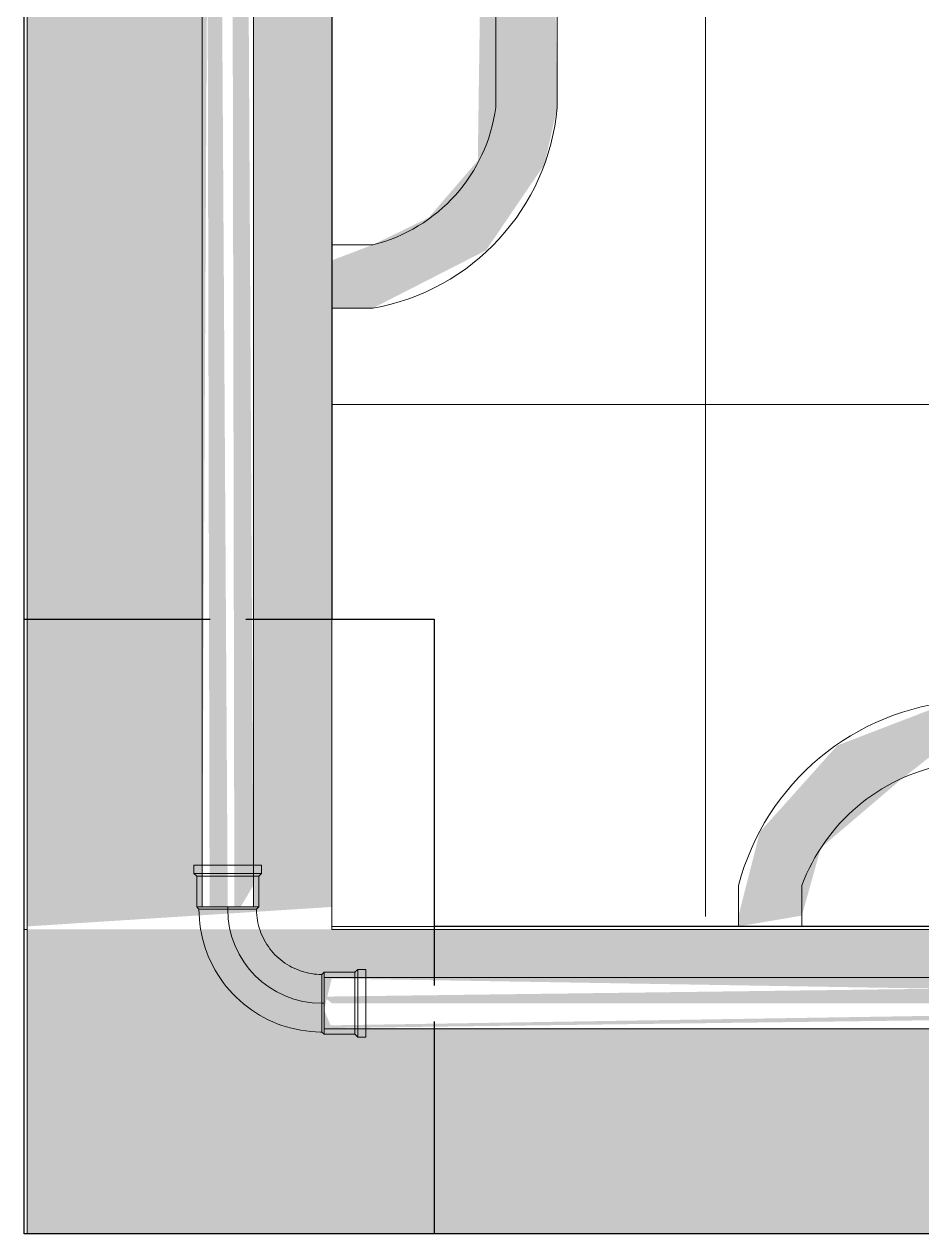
# Model space of a CAD drawing. Header units: metres. Extents: x 149 to 429, y -3 to 162.
# Drawn here: x 360.613 to 361.051, y 80.446 to 81.036 of the extents above; entities that cross this region are included whole.
import ezdxf

# ---------------------------------------------------------------- set-up
doc = ezdxf.new("R2010")
doc.units = ezdxf.units.M
doc.layers.add('1053_ARQ_BASE_MATADOURO_dwg', color=7, linetype='Continuous', lineweight=5, true_color=0x767676)
for name, color, linetype, lineweight in [('A-EQUIPAMENTOS', 7, 'Continuous', 5), ('A-ESTRUTURA', 7, 'Continuous', 30), ('A-PAREDE', 7, 'Continuous', 30), ('A-WALL', 7, 'Continuous', 9), ('A_lay', 7, 'Continuous', 5), ('P-PIPE', 7, 'Continuous', 5), ('P-PIPE-CNTR', 7, 'Continuous', 5)]:
    doc.layers.add(name, color=color, linetype=linetype, lineweight=lineweight)

# ---------------------------------------------------------------- blocks, each defined once
blk = doc.blocks.new('AF_Soldavel_Curva 45_90 - Standard-V84-TÉRREO 1_20 - Dependente 2')
at = {"layer": 'P-PIPE'}
for p, q in [((-0.0165, 0.06739), (-0.0165, 0.06339)), ((-0.01167, 0.06739), (-0.0165, 0.06739)), ((0.0165, 0.06739), (-0.0165, 0.06739)), ((-0.0125, 0.06739), (0.0125, 0.06739)), ((-0.0125, 0.06739), (-0.01207, 0.06739)), ((0.0165, 0.06739), (0.01167, 0.06739)), ((0.01207, 0.06739), (0.0125, 0.06739)), ((0.0165, 0.06339), (0.0165, 0.06739)), ((-0.0165, 0.06339), (-0.0151, 0.06199)), ((-0.0165, 0.06339), (0.0165, 0.06339)), ((-0.0165, 0.06339), (-0.01264, 0.06339)), ((-0.0151, 0.06199), (-0.0151, 0.04699)), ((-0.0151, 0.06199), (0.0151, 0.06199)), ((-0.0151, 0.06199), (-0.01157, 0.06199)), ((0.01157, 0.06199), (0.0151, 0.06199)), ((0.01264, 0.06339), (0.0165, 0.06339)), ((0.0151, 0.06199), (0.0165, 0.06339)), ((0.0151, 0.04699), (0.0151, 0.06199)), ((-0.0151, 0.04699), (-0.01404, 0.04589)), ((-0.0151, 0.04699), (-0.01157, 0.04699)), ((-0.0151, 0.04699), (0.0151, 0.04699)), ((-0.01404, 0.04589), (0.01404, 0.04589)), ((-0.01404, 0.04589), (0.01404, 0.04589)), ((-0.01207, 0.04699), (-0.0125, 0.04699)), ((0.0125, 0.04699), (-0.0125, 0.04699)), ((0.01157, 0.04699), (0.0151, 0.04699)), ((0.0125, 0.04699), (0.01207, 0.04699)), ((0.01404, 0.04589), (0.0151, 0.04699)), ((-0.06339, 0.0165), (-0.06739, 0.0165)), ((-0.06739, 0.0165), (-0.06739, 0.01167)), ((-0.06739, 0.0165), (-0.06739, -0.0165)), ((-0.06739, -0.0125), (-0.06739, 0.0125)), ((-0.06199, 0.0151), (-0.06339, 0.0165)), ((-0.06339, 0.0165), (-0.06339, -0.0165)), ((-0.06339, 0.0165), (-0.06339, 0.01264)), ((-0.04699, 0.0151), (-0.06199, 0.0151)), ((-0.06199, 0.0151), (-0.06199, -0.0151)), ((-0.06199, 0.0151), (-0.06199, 0.01157)), ((-0.04589, 0.01404), (-0.04699, 0.0151)), ((-0.04699, 0.0151), (-0.04699, -0.0151)), ((-0.04699, 0.0151), (-0.04699, 0.01157)), ((-0.04699, 0.0125), (-0.04699, -0.0125)), ((-0.04589, 0.01404), (-0.04589, -0.01404)), ((-0.04589, 0.01404), (-0.04589, -0.01404)), ((-0.06739, -0.01167), (-0.06739, -0.0165)), ((-0.06199, -0.01157), (-0.06199, -0.0151)), ((-0.04699, -0.01157), (-0.04699, -0.0151)), ((-0.06739, -0.0165), (-0.06339, -0.0165)), ((-0.06339, -0.01264), (-0.06339, -0.0165)), ((-0.06339, -0.0165), (-0.06199, -0.0151)), ((-0.06199, -0.0151), (-0.04699, -0.0151)), ((-0.04699, -0.0151), (-0.04589, -0.01404))]:
    blk.add_line(p, q, dxfattribs=at)
at = {"layer": 'P-PIPE', "flags": 128}
for points in [[(-0.04589, -0.01404), (-0.04349, -0.01399), (-0.0411, -0.01385), (-0.03872, -0.01361), (-0.03634, -0.01327), (-0.03398, -0.01285), (-0.03164, -0.01232), (-0.02933, -0.01171), (-0.02704, -0.011), (-0.02478, -0.0102), (-0.02255, -0.00931), (-0.02036, -0.00833), (-0.01822, -0.00727), (-0.01611, -0.00612), (-0.01406, -0.00489), (-0.01205, -0.00357), (-0.0101, -0.00218), (-0.00821, -0.00071), (-0.00637, 0.00083), (-0.0046, 0.00245), (-0.0029, 0.00414), (-0.00126, 0.00589), (0.0003, 0.00771), (0.00179, 0.00958), (0.0032, 0.01152), (0.00454, 0.01351), (0.00579, 0.01555), (0.00697, 0.01764), (0.00805, 0.01978), (0.00905, 0.02196), (0.00997, 0.02417), (0.01079, 0.02642), (0.01152, 0.02871), (0.01217, 0.03102), (0.01271, 0.03335), (0.01317, 0.0357), (0.01353, 0.03807), (0.01379, 0.04046), (0.01396, 0.04285), (0.01404, 0.04524), (0.01404, 0.04589)], [(-0.01404, 0.04589), (-0.01407, 0.04462), (-0.01414, 0.04334), (-0.01427, 0.04208), (-0.01445, 0.04082), (-0.01467, 0.03956), (-0.01495, 0.03832), (-0.01528, 0.03709), (-0.01566, 0.03587), (-0.01608, 0.03467), (-0.01655, 0.03349), (-0.01707, 0.03232), (-0.01764, 0.03118), (-0.01825, 0.03006), (-0.0189, 0.02897), (-0.0196, 0.02791), (-0.02034, 0.02687), (-0.02112, 0.02586), (-0.02194, 0.02489), (-0.0228, 0.02395), (-0.0237, 0.02304), (-0.02463, 0.02217), (-0.0256, 0.02134), (-0.02659, 0.02055), (-0.02762, 0.0198), (-0.02868, 0.01909), (-0.02977, 0.01842), (-0.03088, 0.0178), (-0.03201, 0.01722), (-0.03317, 0.01669), (-0.03435, 0.0162), (-0.03555, 0.01577), (-0.03676, 0.01538), (-0.03799, 0.01504), (-0.03923, 0.01475), (-0.04048, 0.0145), (-0.04174, 0.01431), (-0.043, 0.01417), (-0.04427, 0.01408), (-0.04555, 0.01404), (-0.04589, 0.01404)]]:
    blk.add_lwpolyline(points, dxfattribs=at)
blk = doc.blocks.new('1053_ARQ_BASE_MATADOURO_dwg_A$C51235BF3-4039635-TÉRREO 1_20 - Dependente 2')
at = {"layer": 'A-EQUIPAMENTOS', "true_color": 0xe2e2e2}
h = blk.add_hatch(color=254, dxfattribs=at)
h.paths.add_polyline_path([(0.00163, 0.11033), (0.00841, 0.06711), (0.03627, 0.02792), (0.083, 0.0037), (0.12546, 0.00033), (0.29791, 0.00453), (0.29791, 0.03033), (0.07828, 0.03689), (0.04295, 0.06711), (0.03252, 0.09033), (0.03252, 0.11033)])
h.paths.add_polyline_path([(0.79901, 0.11033), (0.76811, 0.10505), (0.75888, 0.072), (0.72037, 0.03916), (0.69791, 0.02145), (0.69791, 0.00171), (0.75082, 0.02203), (0.78859, 0.06419), (0.79901, 0.10505)])
at = {"layer": 'A-EQUIPAMENTOS', "color": 253, "true_color": 0xaaaaaa}
for p, q in [((0.00163, 0.09033), (0.00163, 0.11033)), ((0.03252, 0.09033), (0.03252, 0.11033)), ((0.76811, 0.09033), (0.76811, 0.11033)), ((0.79901, 0.09033), (0.79901, 0.11033)), ((0.1021, 0.03033), (0.2983, 0.03033)), ((0.1021, 0.00033), (0.31895, 0.00033)), ((0.67734, 0.00033), (0.69103, 0.00033))]:
    blk.add_line(p, q, dxfattribs=at)
at = {"layer": 'A-EQUIPAMENTOS', "color": 9, "true_color": 0xc3c3c3}
blk.add_line((0.2983, 0.03033), (0.31034, 0.03033), dxfattribs=at)
at = {"layer": 'A-EQUIPAMENTOS', "color": 254, "true_color": 0xe1e1e1}
for p, q in [((0.33878, 0.03033), (0.36382, 0.03033)), ((0.38836, 0.03033), (0.47693, 0.03033)), ((0.48766, 0.03033), (0.50526, 0.03033)), ((0.51975, 0.03033), (0.60792, 0.03033)), ((0.63246, 0.03033), (0.65751, 0.03033)), ((0.34932, 0.00033), (0.37081, 0.00033)), ((0.38836, 0.00033), (0.42419, 0.00033)), ((0.43268, 0.00033), (0.46502, 0.00033)), ((0.53127, 0.00033), (0.56379, 0.00033)), ((0.57223, 0.00033), (0.60792, 0.00033)), ((0.62548, 0.00033), (0.64697, 0.00033))]:
    blk.add_line(p, q, dxfattribs=at)
at = {"layer": 'A-EQUIPAMENTOS', "color": 254, "true_color": 0xeaeaea}
for p, q in [((0.37493, 0.03033), (0.38836, 0.03033)), ((0.60792, 0.03033), (0.62136, 0.03033))]:
    blk.add_line(p, q, dxfattribs=at)
at = {"layer": 'A-EQUIPAMENTOS', "color": 254, "true_color": 0xd5d5d5}
for p, q in [((0.50526, 0.03033), (0.51741, 0.03033)), ((0.47226, 0.00033), (0.49306, 0.00033)), ((0.50356, 0.00033), (0.52424, 0.00033))]:
    blk.add_line(p, q, dxfattribs=at)
at = {"layer": 'A-EQUIPAMENTOS', "color": 253, "true_color": 0xaaaaaa}
for centre, radius, start, end in [((0.10898, 0.10909), 0.10898, 189.91299, 266.38229), ((0.1094, 0.10914), 0.07914, 193.74529, 264.70882), ((0.68208, 0.12085), 0.12085, 274.24862, 345.37319), ((0.68103, 0.12269), 0.0929, 280.86487, 339.61554)]:
    blk.add_arc(centre, radius, start, end, dxfattribs=at)
blk = doc.blocks.new('1053_ARQ_BASE_MATADOURO_dwg_A$C586046A9-4039636-TÉRREO 1_20 - Dependente 2')
at = {"layer": 'A-EQUIPAMENTOS', "true_color": 0xe2e2e2}
blk.add_hatch(color=254, dxfattribs=at).paths.add_polyline_path([(0.09044, 0.79835), (0.03518, 0.77013), (0.00667, 0.7282), (0.00044, 0.70037), (0.01057, 0.06434), (0.03917, 0.02553), (0.09044, 0.00166), (0.11044, 0.01023), (0.11044, 0.03256), (0.0726, 0.03932), (0.03917, 0.07369), (0.03044, 0.09964), (0.03917, 0.72632), (0.06324, 0.75425), (0.09044, 0.76745), (0.11044, 0.77504), (0.11044, 0.79835)])
at = {"layer": 'A-EQUIPAMENTOS', "color": 253, "true_color": 0xaaaaaa}
for p, q in [((0.00044, 0.09964), (0.00044, 0.70037)), ((0.03044, 0.70037), (0.03044, 0.09964))]:
    blk.add_line(p, q, dxfattribs=at)
at = {"layer": 'A-EQUIPAMENTOS', "color": 253, "true_color": 0xaaaaaa, "flags": 128}
blk.add_lwpolyline([(0.09044, 0.79835), (0.11044, 0.79835), (0.11044, 0.76745), (0.09044, 0.76745)], dxfattribs=at)
at = {"layer": 'A-EQUIPAMENTOS', "color": 253, "true_color": 0xaaaaaa}
for centre, radius, start, end in [((0.10943, 0.69058), 0.10943, 99.9931, 174.86829), ((0.10966, 0.68989), 0.07991, 103.9168, 172.46255)]:
    blk.add_arc(centre, radius, start, end, dxfattribs=at)
blk = doc.blocks.new('1053_ARQ_BASE_MATADOURO_dwg_arq geral tgov-4039641-TÉRREO 1_20 - Dependente 2')
at = {"layer": 'A_lay', "true_color": 0xaaaaaa}
h = blk.add_hatch(dxfattribs=at)
h.set_pattern_fill('FP_9', color=253, style=0, pattern_type=2)
h.set_pattern_definition([(90, (-0.43, 0), (-0.6125, 4e-17), []), (180, (-0.43, 0), (-8e-17, -0.6125), [])])
h.paths.add_polyline_path([(25.12555, -2.52597), (25.14407, -2.54931), (25.21361, -2.57034), (25.2257, -2.50792), (25.13729, -2.52385)])
h.paths.add_polyline_path([(25.10943, -2.50792), (25.13729, -2.523), (25.21823, -2.49977), (25.12555, -2.50672)])
h.paths.add_polyline_path([(25.08973, -2.49388), (25.12555, -2.50631), (25.13729, -2.4943), (25.09499, -2.49393)])
h.paths.add_polyline_path([(24.16823, -2.59034), (24.34669, -2.58505), (24.35796, -2.54254), (24.39985, -2.49883), (24.44778, -2.46249), (24.45435, -2.07479), (24.48242, -2.01108), (24.55453, -1.9477), (24.64778, -1.92485), (24.74103, -1.9477), (24.81315, -2.01108), (24.8478, -2.10065), (24.85209, -2.48034), (25.08261, -2.4909), (25.10943, -2.4935), (25.69005, -2.49034), (25.69005, -2.30536), (25.6546, -2.28794), (25.6376, -2.26026), (25.63556, -2.23292), (25.64441, -2.20788), (25.66753, -2.18621), (25.69823, -2.16393), (25.70493, -1.81534), (25.73529, -1.79204), (25.74823, -1.79034), (26.04823, -1.79034), (26.06046, -1.7244), (26.14823, -1.69671), (26.13823, -0.64034), (26.06823, -0.64034), (26.06031, -0.52034), (25.06823, -0.52034), (25.06823, -0.64034), (24.45036, -0.64034), (24.4529, -0.7414), (24.41431, -0.83627), (24.34339, -0.90637), (24.24927, -0.94326), (24.14823, -0.95014), (24.14823, -1.49199), (24.19543, -1.50056), (24.24066, -1.54045), (24.25823, -1.58997), (24.252, -2.21853), (24.2195, -2.26481), (24.16823, -2.28868), (24.14823, -2.29498), (24.14823, -2.59034)])
h.paths.add_polyline_path([(25.14407, -2.57034), (25.20288, -2.57034), (25.13873, -2.55206)])
h.paths.add_polyline_path([(25.20823, -2.59034), (25.20823, -2.58034), (25.14407, -2.58034), (25.14407, -2.59034)])
h.paths.add_polyline_path([(25.21823, -2.57034), (25.23173, -2.57034), (25.22317, -2.54712)])
h.paths.add_polyline_path([(25.33882, -1.89612), (25.31077, -1.89417), (25.31127, -1.78682), (25.33932, -1.79034), (25.33882, -1.89599)])
h.paths.add_polyline_path([(24.91423, -1.89417), (24.88618, -1.89405), (24.88668, -1.78487), (24.91473, -1.785), (24.91423, -1.89405)])
h.paths.add_polyline_path([(26.09823, -1.89034), (26.14823, -1.89034), (26.13823, -1.78944), (26.09823, -1.84034)])
h.paths.add_polyline_path([(26.09153, -1.81534), (26.09153, -1.80038), (26.08359, -1.80498)])
h.paths.add_polyline_path([(26.07323, -1.79704), (26.12823, -1.77034), (26.12823, -1.75684), (26.06473, -1.75684), (26.07217, -1.79204)])
h.paths.add_polyline_path([(26.08359, -1.80498), (26.07921, -1.79443), (26.07323, -1.79704)])
h.paths.add_polyline_path([(25.0986, -1.77111), (25.06204, -1.76239), (25.03237, -1.73503), (25.03895, -1.67256), (25.08584, -1.60767), (25.1231, -1.58907), (25.14347, -1.59122), (25.20181, -1.66854), (25.18513, -1.739), (25.17139, -1.75837), (25.12697, -1.77048)])
h.paths.add_polyline_path([(26.06473, -1.72384), (26.12823, -1.72384), (26.12823, -1.71034), (26.06823, -1.72309)])
h.paths.add_polyline_path([(25.41367, -1.63854), (25.38396, -1.59122), (25.38779, -1.54256), (25.39127, -1.50834), (25.3643, -1.32965), (25.34537, -1.233), (25.4013, -1.22264), (25.41185, -1.23683), (25.41185, -1.4106), (25.44153, -1.60499), (25.42312, -1.62716)])
h.paths.add_polyline_path([(25.4265, -1.52618), (25.38409, -1.36279), (25.38044, -1.36212), (25.4013, -1.52323), (25.41919, -1.5257)])
h.paths.add_polyline_path([(24.89209, -1.0308), (24.85004, -1.21698), (24.8912, -1.22352), (24.89174, -1.10617)])
h.paths.add_polyline_path([(24.84571, -1.36148), (24.83196, -1.35022), (24.83209, -1.26405), (24.84269, -1.1948), (24.89209, -1.0308), (24.92272, -1.01757), (24.92203, -0.96107), (24.89174, -0.96038), (24.89209, -0.92246), (24.94052, -0.92232), (24.94559, -0.86257), (24.97765, -0.82481), (24.99911, -0.82481), (25.02023, -0.86533), (25.05608, -0.97613), (25.04539, -1.00358), (25.01426, -0.9423), (24.99147, -0.92645), (24.91013, -1.03915), (24.9088, -1.32965), (24.84938, -1.36101)])
h.paths.add_polyline_path([(25.37064, -1.34789), (25.37093, -1.26665), (25.34537, -1.26699), (25.36494, -1.32965)])
h.paths.add_polyline_path([(24.85997, -1.34735), (24.89086, -1.32965), (24.88886, -1.23443), (24.83209, -1.23417), (24.83569, -1.26412), (24.86035, -1.26491), (24.86005, -1.32965)])
at = {"layer": 'A-ESTRUTURA', "color": 253, "true_color": 0xaaaaaa}
blk.add_line((23.99823, -2.44034), (24.08889, -2.44034), dxfattribs=at)
at = {"layer": 'A-ESTRUTURA', "color": 253, "true_color": 0xaaaaaa, "flags": 128}
for points in [[(24.19823, -2.63668), (24.19823, -2.74034), (23.99823, -2.74034), (23.99823, -2.44034)], [(24.10636, -2.44034), (24.19823, -2.44034), (24.19823, -2.6192)]]:
    blk.add_lwpolyline(points, dxfattribs=at)
at = {"layer": 'A-PAREDE', "color": 253, "true_color": 0xaaaaaa}
blk.add_line((28.29823, -2.74034), (24.19823, -2.74034), dxfattribs=at)
at = {"layer": 'A-PAREDE', "color": 253, "true_color": 0xaaaaaa, "flags": 128}
for points in [[(23.99823, -2.44034), (23.99823, -0.49034), (25.13823, -0.49034), (25.13823, -0.64034), (24.14823, -0.64034), (24.14823, -2.44034)], [(28.29823, -2.59034), (26.29823, -2.59034), (26.29823, -0.64034), (26.34823, -0.64034), (26.34823, -0.49034), (26.09823, -0.49034), (26.09823, -0.64034), (26.14823, -0.64034), (26.14823, -2.59034), (24.19823, -2.59034)]]:
    blk.add_lwpolyline(points, dxfattribs=at)
at = {"rotation": 180}
for name, p in [('1053_ARQ_BASE_MATADOURO_dwg_A$C586046A9-4039636-TÉRREO 1_20 - Dependente 2', (24.25867, -1.49033)), ('1053_ARQ_BASE_MATADOURO_dwg_A$C51235BF3-4039635-TÉRREO 1_20 - Dependente 2', (25.1457, -2.48001))]:
    blk.add_blockref(name, p, dxfattribs=at)
blk = doc.blocks.new('1053_ARQ_BASE_MATADOURO_dwg-3625622-TÉRREO 1_20 - Dependente 2')
blk.add_blockref('1053_ARQ_BASE_MATADOURO_dwg_arq geral tgov-4039641-TÉRREO 1_20 - Dependente 2', (130.20979, 83.18603))

msp = doc.modelspace()

# ---------------------------------------------------------------- hatches: boundary and pattern name
at = {"layer": 'A-WALL', "true_color": 0xffd4aa, "transparency": 33554483}
h = msp.add_hatch(color=41, dxfattribs=at)
h.paths.add_polyline_path([(360.61456, 80.5957), (360.76306, 80.60519), (360.76306, 82.6957), (360.61456, 82.6957), (360.61456, 80.60098)])
h.paths.add_polyline_path([(360.72485, 80.60519), (360.69985, 80.60519), (360.70912, 82.34871), (360.72485, 82.33851), (360.72485, 80.6157)])
h = msp.add_hatch(color=41, dxfattribs=at)
h.paths.add_polyline_path([(373.16306, 80.4457), (373.31306, 80.4457), (373.31306, 80.5942), (360.61456, 80.5942), (360.61456, 80.4457), (373.11306, 80.4457)])
h.paths.add_polyline_path([(361.57829, 80.54612), (361.57829, 80.57027), (362.26607, 80.55977), (362.26607, 80.54612), (361.63507, 80.54612)])
h.paths.add_polyline_path([(364.22964, 80.54612), (364.22964, 80.57027), (364.91678, 80.56143), (364.91306, 80.54612), (364.7146, 80.54612)])
h.paths.add_polyline_path([(363.52182, 80.54612), (363.41005, 80.55496), (363.41005, 80.57027), (364.09784, 80.56143), (364.09784, 80.54612), (363.55104, 80.54612)])
h.paths.add_polyline_path([(360.76306, 80.54612), (360.75934, 80.55496), (360.76306, 80.57027), (361.44649, 80.55882), (361.44649, 80.54612), (360.78306, 80.54612)])
h.paths.add_polyline_path([(369.59306, 80.55012), (369.471, 80.55896), (369.471, 80.57427), (369.96607, 80.56543), (369.96607, 80.55012), (369.61306, 80.55012)])
h.paths.add_polyline_path([(365.52082, 80.55012), (365.51005, 80.55896), (365.52082, 80.57427), (366.50512, 80.56543), (366.50512, 80.55012), (365.52369, 80.55012)])
h.paths.add_polyline_path([(368.69306, 80.55012), (368.5706, 80.55896), (368.5706, 80.57427), (369.3392, 80.56543), (369.3392, 80.55012), (368.71306, 80.55012)])
h.paths.add_polyline_path([(366.63692, 80.55012), (366.63692, 80.57427), (367.40716, 80.56543), (367.40716, 80.55012), (366.74434, 80.55012)])
h.paths.add_polyline_path([(368.02166, 80.55012), (367.82005, 80.55896), (367.82005, 80.57427), (368.4388, 80.56543), (368.4388, 80.55012)])
at = {"layer": 'P-PIPE', "true_color": 0x69503c}
for points in [[(360.7061, 80.60519), (360.71235, 80.60519), (360.70153, 82.34871), (360.69985, 82.33851), (360.70351, 80.60519)], [(360.7186, 80.60519), (360.72485, 80.6157), (360.71559, 82.34871), (360.71235, 82.33851), (360.71559, 80.60519)], [(361.44649, 80.5582), (361.44649, 80.57027), (360.75934, 80.56143), (360.76306, 80.5582), (360.99641, 80.5582)], [(360.76306, 80.54612), (361.44649, 80.55496), (361.44649, 80.5582), (360.75934, 80.54737), (360.75934, 80.54612)]]:
    msp.add_hatch(color=27, dxfattribs=at).paths.add_polyline_path(points)

# ---------------------------------------------------------------- linework, layer by layer
at = {"layer": 'A-WALL', "color": 253, "true_color": 0xaaaaaa}
for p, q in [((360.61306, 82.6957), (360.61306, 80.4457)), ((360.61456, 82.6957), (360.61456, 80.4457)), ((360.61456, 80.5942), (360.61306, 80.5942)), ((362.76306, 80.5957), (360.76306, 80.5957)), ((362.76456, 80.5942), (360.76306, 80.5942))]:
    msp.add_line(p, q, dxfattribs=at)
at = {"layer": 'A-WALL', "color": 253, "true_color": 0xbbb2aa}
for p, q in [((360.76306, 80.5942), (360.76306, 82.6957)), ((360.61306, 80.4457), (373.31306, 80.4457))]:
    msp.add_line(p, q, dxfattribs=at)
at = {"layer": 'P-PIPE'}
for p, q in [((360.69985, 82.34871), (360.69985, 80.60519)), ((360.72485, 80.60519), (360.72485, 82.34871)), ((360.69985, 80.60519), (360.72485, 80.60519)), ((361.44649, 80.5707), (360.75934, 80.5707)), ((360.75934, 80.5707), (360.75934, 80.5457)), ((360.75934, 80.5457), (361.44649, 80.5457))]:
    msp.add_line(p, q, dxfattribs=at)
at = {"layer": 'P-PIPE-CNTR'}
for p, q in [((360.71235, 80.60409), (360.71235, 80.60519)), ((360.71235, 80.60409), (360.71235, 80.60519)), ((360.75824, 80.5582), (360.75934, 80.5582)), ((360.75934, 80.5582), (360.75824, 80.5582))]:
    msp.add_line(p, q, dxfattribs=at)
msp.add_arc((360.75824, 80.60409), 0.04589, 180, 270, dxfattribs=at)

# ---------------------------------------------------------------- block references
at = {"layer": '1053_ARQ_BASE_MATADOURO_dwg', "color": 253, "true_color": 0xaaaaaa}
msp.add_blockref('1053_ARQ_BASE_MATADOURO_dwg-3625622-TÉRREO 1_20 - Dependente 2', (206.40504, 0), dxfattribs=at)
at = {"layer": 'P-PIPE', "rotation": 270}
msp.add_blockref('AF_Soldavel_Curva 45_90 - Standard-V84-TÉRREO 1_20 - Dependente 2', (360.71235, 80.5582), dxfattribs=at)

doc.saveas('drawing.dxf')
